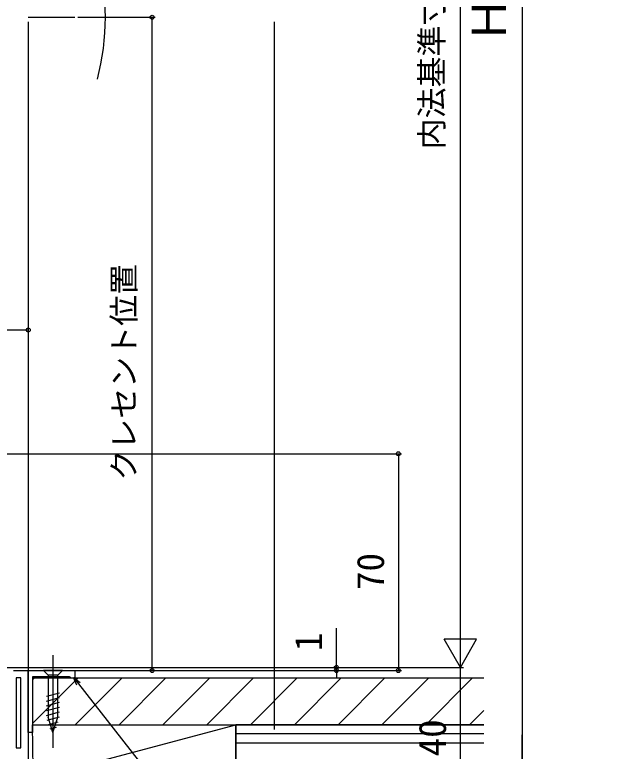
# Model space of a CAD drawing. Units: millimetres, scale not verified. Extents: x -525 to 525, y -783 to 779.
# Drawn here: x -278.6 to -81.2, y -109.9 to 128 of the extents above; entities that cross this region are included whole.
import ezdxf
from ezdxf.enums import TextEntityAlignment as Align

# ---------------------------------------------------------------- set-up
doc = ezdxf.new("R2010")
doc.units = ezdxf.units.MM
doc.header["$LTSCALE"] = 4
for name, color, linetype in [('0-2_YKK_11', 7, 'Continuous'), ('0-4_YKK_12', 2, 'Continuous'), ('0-5_YKK_13', 4, 'Continuous'), ('0-7_YKK_D', 6, 'Continuous'), ('0-9_YSS_K', 3, 'Continuous'), ('0-A_YSS_KE', 3, 'Continuous')]:
    doc.layers.add(name, color=color, linetype=linetype)
doc.styles.add('ＭＳ ゴシック', font='')
doc.styles.get('ＭＳ ゴシック').set_extended_font_data('MS Gothic')

msp = doc.modelspace()

# ---------------------------------------------------------------- linework, layer by layer
at = {"layer": '0-2_YKK_11'}
msp.add_lwpolyline([(-279.05, -83.8), (-274.25, -83.8), (-274.25, -118.8), (-259.25, -118.8), (-259.25, -122.8), (-261.75, -122.8), (-261.75, -121.3), (-274.25, -121.3), (-274.25, -122.8), (-324.25, -122.8), (-324.25, -152.8), (-326.75, -152.8), (-326.75, -132.8)], dxfattribs=at)
for points in [[(-274.25, -103.8), (-274.25, -83.8), (-259.25, -83.8), (-259.25, -86.3), (-260.45, -86.3), (-260.75, -86), (-260.95, -85.8), (-272.85, -85.8), (-272.85, -103.8)], [(-278.15, -86.2), (-278.15, -108.8), (-276.65, -108.8), (-276.65, -86.2)]]:
    msp.add_lwpolyline(points, close=True, dxfattribs=at)
at = {"layer": '0-4_YKK_12'}
for p, q in [((-274.25, 127.2), (-259.25, 127.2)), ((-274.25, 125.7), (-274.25, -84.3))]:
    msp.add_line(p, q, dxfattribs=at)
msp.add_arc((-329.35, 127.2), 80, 345.52248, 14.47751, dxfattribs=at)
at = {"layer": '0-5_YKK_13'}
for p, q in [((-266.25, -78.8), (-266.25, -108.8)), ((-263.15, -83.8), (-269.35, -83.8)), ((-269.35, -83.8), (-267.8, -85.35)), ((-267.8, -85.35), (-267.8, -98.884)), ((-264.7, -85.35), (-267.8, -85.35)), ((-263.15, -83.8), (-264.7, -85.35)), ((-264.7, -98.884), (-264.7, -85.35)), ((-268.35, -92.094), (-264.15, -90.969)), ((-268.35, -93.647), (-264.15, -92.521)), ((-268.35, -95.2), (-264.15, -94.074)), ((-268.35, -96.753), (-264.15, -95.627)), ((-268.35, -98.306), (-264.15, -97.18)), ((-268.091, -99.789), (-264.15, -98.733)), ((-266.25, -103.8), (-267.8, -98.884)), ((-266.25, -103.8), (-264.7, -98.884)), ((-267.64, -101.221), (-264.604, -100.408)), ((-267.188, -102.653), (-265.138, -102.104))]:
    msp.add_line(p, q, dxfattribs=at)
at = {"layer": '0-7_YKK_D'}
for p, q in [((-114.75, 366.7), (-114.75, -112.3)), ((-134.75, -72.3), (-134.75, 336.7)), ((-258.25, 127.2), (-233.25, 127.2)), ((-234.25, -83.8), (-234.25, 127.2)), ((-404.25, 26.2), (-274.25, 26.2)), ((-283.55, -13.8), (-153.75, -13.8)), ((-154.75, -13.8), (-154.75, -83.8)), ((-134.75, -82.8), (-134.75, -64.613)), ((-174.75, -82.8), (-174.75, -70.086)), ((-134.75, -82.8), (-140, -73.707)), ((-129.5, -73.707), (-140, -73.707)), ((-134.75, -82.8), (-129.5, -73.707)), ((-300.85, -82.8), (-133.75, -82.8)), ((-300.85, -82.8), (-133.75, -82.8)), ((-300.85, -82.8), (-173.75, -82.8)), ((-174.75, -83.8), (-174.75, -82.8)), ((-134.75, -122.8), (-134.75, -82.8)), ((-273.75, -83.8), (-153.75, -83.8)), ((-273.75, -83.8), (-233.25, -83.8)), ((-273.75, -83.8), (-173.75, -83.8)), ((-174.75, -83.8), (-174.75, -86.35)), ((-114.75, -122.8), (-114.75, -104.613))]:
    msp.add_line(p, q, dxfattribs=at)
for points in [[(-258.553, -88.49), (-259.584, -86.06), (-257.476, -87.649)], [(-259.584, -86.06), (-258.014, -88.07), (-155.126, -219.761), (-81.189, -219.761)]]:
    msp.add_lwpolyline(points, dxfattribs=at)
for centre in [(-234.25, 127.2), (-274.25, 26.2), (-154.75, -13.8), (-234.25, -83.8), (-174.75, -82.8), (-174.75, -83.8), (-154.75, -83.8)]:
    msp.add_circle(centre, 0.637, dxfattribs=at)
at = {"layer": '0-9_YSS_K'}
for p, q in [((-194.75, -102.8), (-194.75, 125.7)), ((-272.85, -86.816), (-272.334, -86.3)), ((-272.85, -100.959), (-258.191, -86.3)), ((-259.049, -101.3), (-244.049, -86.3)), ((-244.907, -101.3), (-229.907, -86.3)), ((-230.765, -101.3), (-215.765, -86.3)), ((-216.623, -101.3), (-201.623, -86.3)), ((-202.481, -101.3), (-187.481, -86.3)), ((-188.339, -101.3), (-173.339, -86.3)), ((-174.196, -101.3), (-159.196, -86.3)), ((-160.054, -101.3), (-145.054, -86.3)), ((-145.912, -101.3), (-130.912, -86.3)), ((-131.77, -101.3), (-127.211, -96.741)), ((-272.85, -101.3), (-207.25, -101.3)), ((-272.664, -118.8), (-272.85, -101.3)), ((-127.211, -104.3), (-207.25, -104.3)), ((-127.211, -107.3), (-207.25, -107.3))]:
    msp.add_line(p, q, dxfattribs=at)
msp.add_lwpolyline([(-272.664, -118.8), (-207.25, -101.3), (-207.25, -122.8), (-259.25, -122.8)], dxfattribs=at)
at = {"layer": '0-A_YSS_KE'}
for p in [(-127.211, -101.3), (-207.25, -113.3)]:
    msp.add_line(p, (-207.25, -101.3), dxfattribs=at)
msp.add_lwpolyline([(-127.211, -86.3), (-272.85, -86.3), (-272.85, -101.3), (-127.211, -101.3)], dxfattribs=at)

# ---------------------------------------------------------------- texts
at = {"layer": '0-7_YKK_D', "style": 'ＭＳ ゴシック'}
for s, height, p in [('内法基準寸法h', 7.331, (-138.114, 84.53)), ('Ｈ', 11, (-116.75, 118.848)), ('クレセント位置', 7.331, (-237.5, -22.476)), ('70', 8.798, (-156.75, -57.8)), ('1', 8.798, (-176.75, -77.541)), ('40', 8.798, (-136.75, -111.527))]:
    msp.add_text(s, height=height, rotation=90, dxfattribs=at).set_placement(p, align=Align.BOTTOM_LEFT)

doc.saveas('drawing.dxf')
